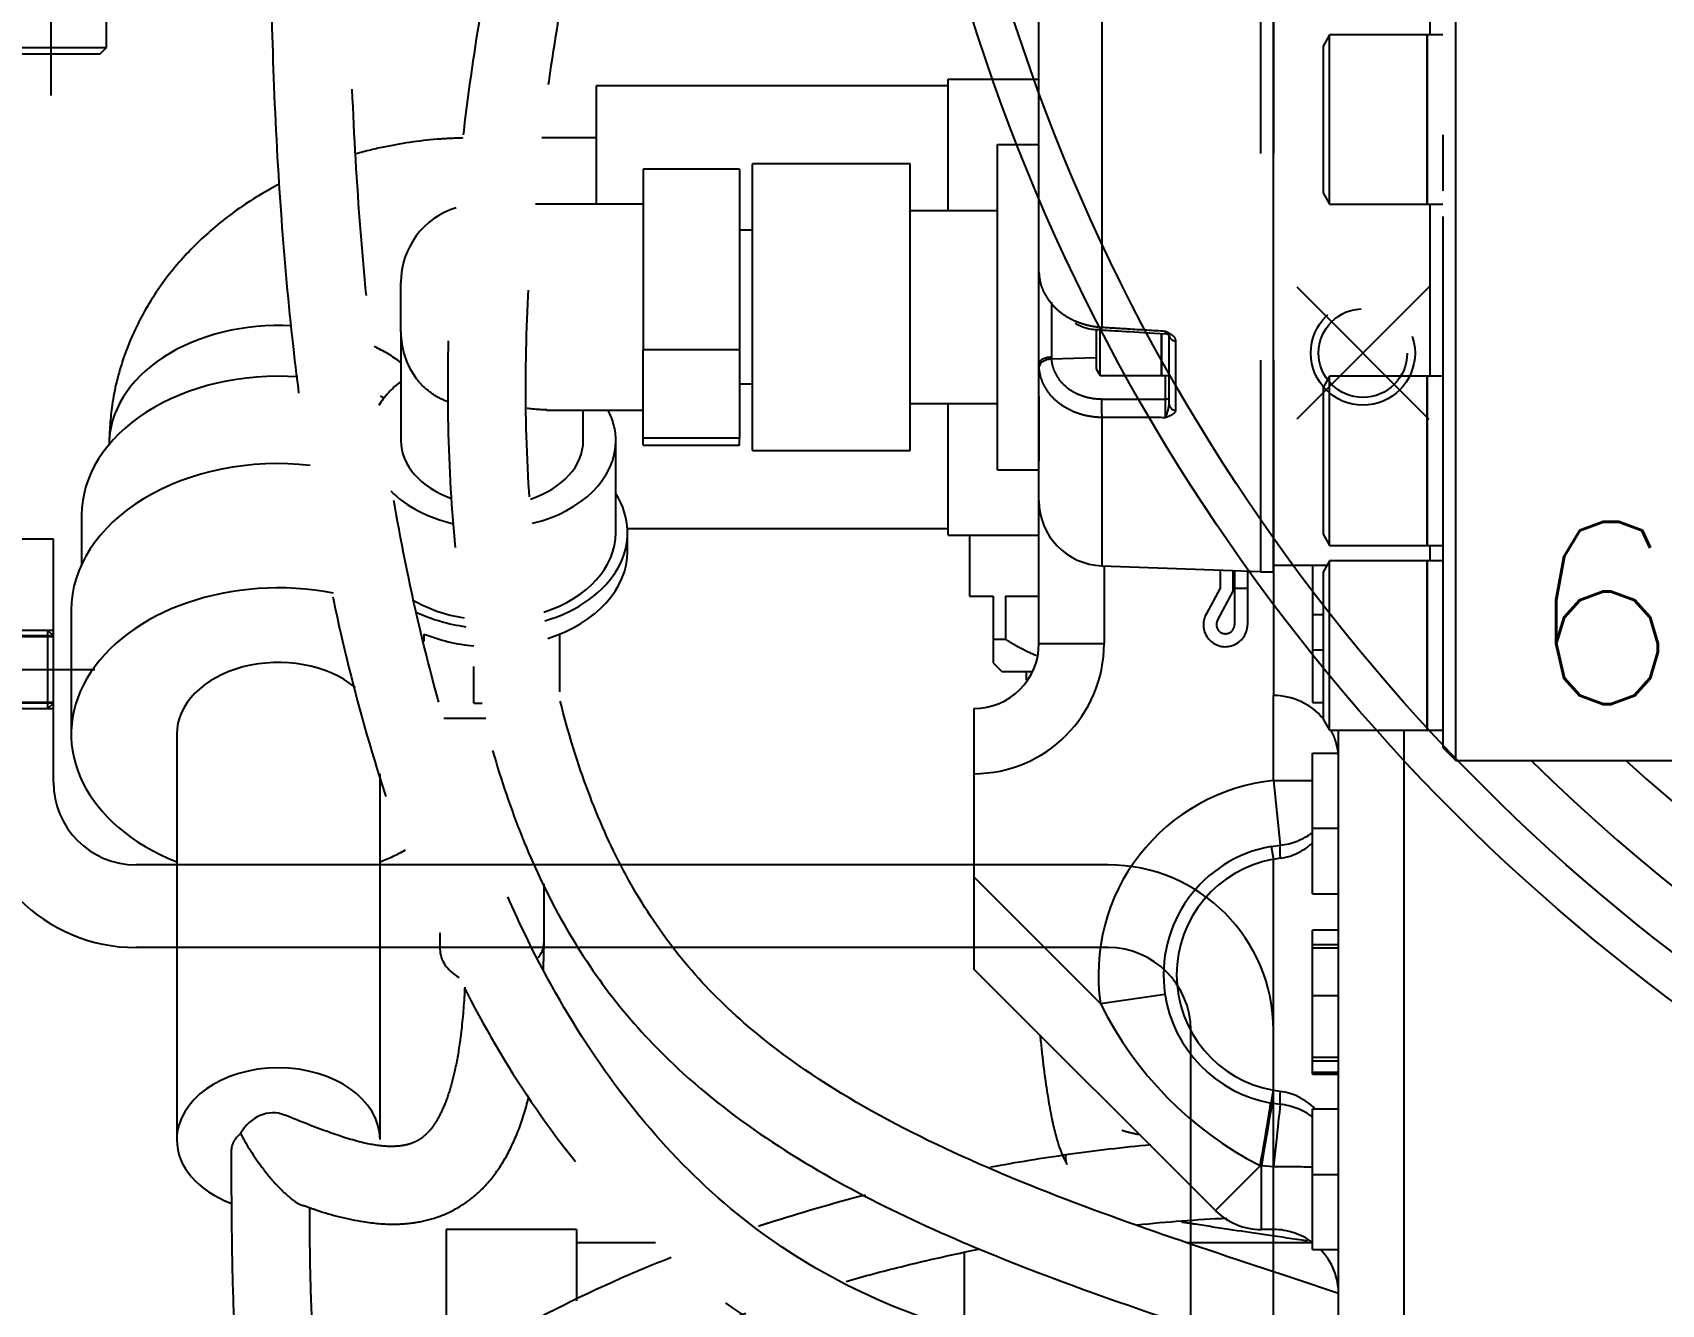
# Model space of a CAD drawing. Extents: x -2384 to 29887, y -2542 to 22350.
# Drawn here: x 4580 to 4705.1, y 2818.8 to 2916.5 of the extents above; entities that cross this region are included whole.
import ezdxf

# ---------------------------------------------------------------- set-up
doc = ezdxf.new("R2010")
doc.units = 0
doc.header["$LTSCALE"] = 63.5
doc.header["$MEASUREMENT"] = 0
for name, pattern in [('CENTER', [2, 1.25, -0.25, 0.25, -0.25]), ('HIDDEN', [0.375, 0.25, -0.125]), ('PHANTOM', [2.5, 1.25, -0.25, 0.25, -0.25, 0.25, -0.25])]:
    doc.linetypes.add(name, pattern=pattern)
doc.layers.get('0').update_dxf_attribs({"linetype": 'CONTINUOUS'})
for name, color, linetype in [('1', 4, 'HIDDEN'), ('2', 2, 'CENTER'), ('3', 3, 'CONTINUOUS'), ('4', 6, 'PHANTOM')]:
    doc.layers.add(name, color=color, linetype=linetype)
doc.styles.get("Standard").update_dxf_attribs({"font": 'romans.shx'})

# ---------------------------------------------------------------- blocks, each defined once
blk = doc.blocks.new('r2000ibSolutionArm-ev')
at = {"layer": '4'}
for p, q in [((-106, 1868), (-106, 2072)), ((-107, 2068.52), (-107, 1871.48)), ((-121, 2057.5), (-121, 1882.5)), ((-120, 2057.5), (-120, 1882.5)), ((-120, 1882.5), (-120, 2057.5)), ((-138, 1905.53), (-138, 1947.8)), ((-133.17, 1946.94), (-133.17, 1901.28)), ((-108, 1944.97), (-108, 1923.72)), ((-115.7, 1923.72), (-116.2, 1922.85)), ((-116.2, 1922.85), (-116.2, 1911.59)), ((-108.2, 1923.72), (-115.7, 1923.72)), ((-115.7, 1910.72), (-115.7, 1923.72)), ((-108.2, 1923.72), (-108.2, 1910.72)), ((-107, 1923.72), (-108.2, 1923.72)), ((-108.2, 1910.72), (-108.2, 1923.72)), ((-144.98, 1920.32), (-138, 1920.32)), ((-144.98, 1910.22), (-144.98, 1920.32)), ((-171.98, 1919.82), (-171.98, 1910.72)), ((-144.98, 1919.82), (-171.98, 1919.82)), ((-171.98, 1915.82), (-176.17, 1915.82)), ((-141.18, 1890.32), (-141.18, 1915.32)), ((-141.18, 1915.32), (-138, 1915.32)), ((-107, 1916.05), (-107, 1911.76)), ((-168.38, 1913.42), (-168.38, 1899.54)), ((-160.98, 1913.42), (-168.38, 1913.42)), ((-160.98, 1913.42), (-160.98, 1899.54)), ((-159.98, 1891.82), (-159.98, 1913.82)), ((-147.88, 1913.82), (-159.98, 1913.82)), ((-147.88, 1891.82), (-147.88, 1913.82)), ((-116.2, 1911.59), (-115.7, 1910.72)), ((-168.38, 1910.72), (-176.65, 1910.72)), ((-115.7, 1910.72), (-108.2, 1910.72)), ((-108.2, 1910.72), (-107, 1910.72)), ((-108, 1910.72), (-108, 1897.51)), ((-141.18, 1910.22), (-147.88, 1910.22)), ((-159.98, 1908.72), (-160.98, 1908.72)), ((-138, 1898.45), (-138, 1908.19)), ((-138, 1905.53), (-137.99, 1905.32)), ((-186.98, 1900.92), (-186.98, 1904.72)), ((-137.05, 1903.21), (-137.05, 1898.98)), ((-186.98, 1900.92), (-186.98, 1892.57)), ((-133.6, 1901.1), (-133.6, 1898.09)), ((-133.3, 1897.57), (-133.3, 1901.1)), ((-128.6, 1897.57), (-128.6, 1900.79)), ((-128.6, 1900.77), (-128.6, 1897.57)), ((-128, 1895.34), (-128, 1900.63)), ((-168.38, 1892.75), (-168.38, 1899.54)), ((-160.98, 1899.54), (-168.38, 1899.54)), ((-160.98, 1899.54), (-160.98, 1892.75)), ((-127.52, 1900.23), (-127.52, 1894.91)), ((-137.99, 1898.23), (-138, 1898.45)), ((-138, 1887.96), (-138, 1898.45)), ((-137.05, 1898.98), (-137.05, 1898.83)), ((-133.6, 1898.93), (-137.05, 1898.83)), ((-133.6, 1898.09), (-133.3, 1897.57)), ((-160.98, 1896.92), (-159.98, 1896.92)), ((-133.3, 1897.57), (-128.6, 1897.57)), ((-128.6, 1897.57), (-128, 1897.57)), ((-128.28, 1895.76), (-128.28, 1897.57)), ((-115.7, 1897.51), (-116.2, 1896.64)), ((-116.2, 1896.64), (-116.2, 1885.38)), ((-108.2, 1897.51), (-115.7, 1897.51)), ((-115.7, 1884.51), (-115.7, 1897.51)), ((-108.2, 1897.51), (-108.2, 1884.51)), ((-107, 1897.51), (-108.2, 1897.51)), ((-108.2, 1884.51), (-108.2, 1897.51)), ((-147.88, 1895.42), (-141.18, 1895.42)), ((-144.98, 1885.32), (-144.98, 1895.42)), ((-138, 1895.95), (-138, 1891.02)), ((-175.81, 1894.92), (-168.38, 1894.92)), ((-172.98, 1892.57), (-172.98, 1894.92)), ((-133.17, 1894.35), (-133.17, 1882.96)), ((-170.48, 1885.5), (-170.48, 1892.57)), ((-160.98, 1892.75), (-168.38, 1892.75)), ((-168.38, 1892.22), (-168.38, 1892.75)), ((-168.38, 1892.22), (-160.98, 1892.22)), ((-160.98, 1892.22), (-160.98, 1892.75)), ((-159.98, 1891.82), (-147.88, 1891.82)), ((-141.18, 1890.32), (-138, 1890.32)), ((-138, 1877), (-138, 1887.96)), ((-211.48, 1886.84), (-211.48, 1883.08)), ((-107, 1887.48), (-107, 1884.51)), ((-169.59, 1885.82), (-144.98, 1885.82)), ((-169.58, 1884.09), (-169.58, 1885.5)), ((-144.98, 1885.32), (-138, 1885.32)), ((-143.33, 1885.32), (-143.33, 1880.62)), ((-116.2, 1885.38), (-115.7, 1884.51)), ((-115.7, 1884.51), (-108.2, 1884.51)), ((-108.2, 1884.51), (-107, 1884.51)), ((-108, 1884.51), (-108, 1883.33)), ((-133.17, 1882.96), (-121, 1882.53)), ((-133, 1882.95), (-133, 1877)), ((-120, 1883), (-115.89, 1883)), ((-117, 1883), (-117, 1879.22)), ((-115.7, 1883.33), (-116.2, 1882.46)), ((-108.2, 1883.33), (-115.7, 1883.33)), ((-115.7, 1870.33), (-115.7, 1883.33)), ((-108.2, 1883.33), (-108.2, 1870.33)), ((-107, 1883.33), (-108.2, 1883.33)), ((-108.2, 1870.33), (-108.2, 1883.33)), ((-124.1, 1882.64), (-124.1, 1881.25)), ((-123.1, 1881), (-123.1, 1882.61)), ((-123, 1882.6), (-123, 1881.21)), ((-122, 1882.57), (-122, 1881.21)), ((-121, 1882.5), (-120, 1882.5)), ((-120, 1882.5), (-120, 1873)), ((-116.2, 1882.46), (-116.2, 1871.19)), ((-143.33, 1880.62), (-141.53, 1880.62)), ((-141.53, 1880.62), (-141.53, 1877.32)), ((-140.57, 1880.62), (-140.57, 1877.32)), ((-140.57, 1880.62), (-138, 1880.62)), ((-124.1, 1881.25), (-125.18, 1879.24)), ((-124.3, 1878.77), (-123.1, 1881)), ((-123, 1881.21), (-123, 1878.44)), ((-122, 1881.21), (-123, 1881.21)), ((-122, 1881.21), (-122, 1878.44)), ((-212.28, 1879.56), (-212.28, 1870.02)), ((-117, 1879.22), (-116.2, 1879.22)), ((-117, 1879.22), (-117, 1876.52)), ((-185.18, 1877.15), (-185.18, 1877.72)), ((-174.78, 1873.29), (-174.78, 1877.72)), ((-141.53, 1877.32), (-141.53, 1875.52)), ((-141.53, 1877.32), (-140.57, 1877.32)), ((-138, 1877), (-133, 1877)), ((-141.53, 1875.52), (-140.83, 1874.82)), ((-117, 1876.52), (-116.2, 1876.52)), ((-117, 1876.52), (-117, 1872.47)), ((-181.38, 1872.42), (-181.38, 1875.22)), ((-138.5, 1874.82), (-140.83, 1874.82)), ((-120, 1866.48), (-120, 1873)), ((-181.38, 1872.42), (-180.74, 1872.42)), ((-143, 1872), (-143, 1867)), ((-117, 1872.47), (-116.2, 1872.47)), ((-183.69, 1871.25), (-180.47, 1871.25)), ((-116.2, 1871.19), (-115.7, 1870.33)), ((-115.7, 1870.33), (-108.2, 1870.33)), ((-115, 1812.04), (-115, 1870.33)), ((-110, 1870.33), (-110, 1806.04)), ((-108.2, 1870.33), (-107, 1870.33)), ((-107, 1871.48), (-107, 1870.33)), ((-107, 1870.33), (-107, 1869)), ((-204.18, 1870.02), (-204.18, 1838.9)), ((-117, 1862.81), (-117, 1868.58)), ((-117, 1868.58), (-115, 1868.58)), ((-107, 1869), (-106, 1868)), ((-106, 1868), (-88, 1868)), ((-188.58, 1838.9), (-188.58, 1866.99)), ((-143, 1867), (-143, 1859.07)), ((-120, 1866.48), (-117, 1866.48)), ((-120, 1866.48), (-119.48, 1861.51)), ((-117, 1862.81), (-115, 1862.81)), ((-117, 1857.77), (-117, 1862.81)), ((-120.17, 1861.41), (-119.48, 1861.51)), ((-120.17, 1861.41), (-120, 1860.42)), ((-119.48, 1860.51), (-120, 1860.42)), ((-120, 1842.7), (-120, 1860.42)), ((-143, 1859.07), (-143, 1852)), ((-143, 1859.07), (-133.28, 1849.35)), ((-175.98, 1853.54), (-175.98, 1858.55)), ((-117, 1857.77), (-115, 1857.77)), ((-183.98, 1854.79), (-183.98, 1853.54)), ((-117, 1853.89), (-117, 1854.98)), ((-115, 1854.98), (-117, 1854.98)), ((-117, 1853.89), (-115, 1853.89)), ((-117, 1853.62), (-117, 1853.89)), ((-117, 1853.62), (-115, 1853.62)), ((-117, 1849.98), (-117, 1853.62)), ((-124.46, 1833.46), (-143, 1852)), ((-133.28, 1849.35), (-128.33, 1850.08)), ((-117, 1849.98), (-115, 1849.98)), ((-117, 1845.24), (-117, 1849.98)), ((-117, 1845.24), (-115, 1845.24)), ((-117, 1844.95), (-117, 1845.24)), ((-117, 1844.95), (-115, 1844.95)), ((-117, 1844.08), (-117, 1844.95)), ((-117, 1843.95), (-117, 1844.08)), ((-117, 1844.08), (-115, 1844.08)), ((-117, 1843.95), (-115, 1843.95)), ((-117, 1843.93), (-117, 1843.95)), ((-117, 1843.93), (-115, 1843.93)), ((-120.17, 1841.71), (-120, 1842.7)), ((-119.48, 1841.61), (-120.17, 1841.71)), ((-120, 1842.7), (-119.48, 1842.61)), ((-117, 1841.27), (-115, 1841.27)), ((-117, 1836.23), (-117, 1841.27)), ((-124.46, 1833.46), (-121.03, 1836.9)), ((-120.93, 1836.88), (-121.03, 1836.9)), ((-120.93, 1832), (-120.93, 1836.88)), ((-120, 1836.82), (-120.93, 1836.88)), ((-120, 1832), (-120, 1836.82)), ((-117, 1836.23), (-115, 1836.23)), ((-117, 1830.47), (-117, 1836.23)), ((-183.5, 1832), (-183.5, 1821.15)), ((-173.5, 1832), (-183.5, 1832)), ((-173.5, 1832), (-173.5, 1826.53)), ((-120, 1832), (-120.93, 1832)), ((-173.5, 1831), (-167.44, 1831)), ((-173.5, 1831), (-173.5, 1826.53)), ((-126.65, 1831), (-117, 1831)), ((-117, 1830.47), (-115, 1830.47)), ((-143.75, 1830.19), (-143.75, 1824.3))]:
    blk.add_line(p, q, dxfattribs=at)
for centre, radius, start, end in [((0, 1970), 138, 227.6574, 338.4457), ((0, 1970), 143, 225.503, 338.4457), ((-180.98, 1904.72), 6, 107.0946, 180), ((-133.46, 1904.56), 3.46, 239.3141, 274.3197), ((-180.98, 1900.92), 6, 180, 216.5012), ((-166.98, 1895.19), 38.7, 358.7367, 0.8417), ((-131.95, 1895.93), 3.99, 336.4373, 351.568), ((-133, 1887.96), 5, 180, 268), ((-123.69, 1878.44), 1.69, 151.711, 0), ((-123.69, 1878.44), 0.693, 151.711, 0), ((-143, 1877), 5, 270, 0), ((-143, 1877), 10, 270, 0), ((-120, 1868), 5, 40.5358, 90), ((-120, 1868), 5, 6.649, 27.7154), ((-118.44, 1851.56), 15, 95.9681, 188.4808), ((-120, 1866.48), 5, 275.9681, 306.8699), ((-118.44, 1851.56), 10, 99.9792, 188.4808), ((-118.44, 1851.56), 9, 99.9792, 260.0208), ((-108.34, 1861.64), 27.8, 206.2382, 242.8437), ((-118.44, 1851.56), 10, 188.4808, 260.0208), ((-120, 1836.64), 5, 53.1301, 84.0319), ((-120.93, 1837), 5, 225, 270), ((-120, 1827), 5, 53.1301, 90), ((-120, 1827), 5, 0, 43.9068)]:
    blk.add_arc(centre, radius, start, end, dxfattribs=at)
for centre, major_axis, ratio, start_param, end_param in [((-196.38, 1892.22), (-13, 0), 0.707107, 4.634184, 6.283185), ((-127.5, 1900.63), (0.5, 0), 0.79972, 3.141593, 4.677482), ((-196.38, 1892.22), (-13, 0), 0.707107, 3.904143, 4.112318), ((-137, 1898.45), (1, 0), 0.528582, 1.623156, 3.141593), ((-136.99, 1898.28), (-0.998, -0.061), 0.557066, 4.730619, 6.25308), ((-196.38, 1886.84), (15.1, 0), 0.707107, 1.471996, 3.141593), ((-179.98, 1892.57), (9.5, 0), 0.707107, 2.399184, 2.726471), ((-196.38, 1886.84), (15.1, 0), 0.707107, 1.003893, 1.024311), ((-133.14, 1895.22), (0.003, 1), 0.064982, 0.982863, 2.623467), ((2045.33, 2030.53), (-3093.06, -90.14), 0.032465, 0.788379, 0.790612), ((-128.3, 1895.92), (0.3, 0), 0.55557, 4.764749, 6.283185), ((-127.5, 1895.34), (0.5, 0), 0.860712, 3.141593, 4.677482), ((-179.98, 1892.57), (9.5, 0), 0.707107, 0, 0.357876), ((-179.98, 1892.57), (-7, 0), 0.707107, 0, 1.111028), ((-179.98, 1892.57), (-7, 0), 0.707107, 2.005424, 3.141593), ((-179.98, 1892.57), (9.5, 0), 0.707107, 5.045553, 6.283185), ((-196.38, 1879.56), (15.9, 0), 0.707107, 1.416701, 3.141593), ((-179.98, 1892.57), (9.5, 0), 0.707107, 3.752864, 4.394247), ((-179.98, 1885.5), (-10.4, 0), 0.707107, 1.970566, 3.560678), ((-179.98, 1885.5), (-9.5, 0), 0.707107, 2.003218, 3.141593), ((-179.98, 1884.09), (-10.4, 0), 0.707107, 1.994675, 3.141593), ((-196.38, 1870.02), (15.9, 0), 0.707107, 1.300689, 4.19965), ((-179.98, 1885.5), (-9.5, 0), 0.707107, 0.873815, 1.342712), ((-179.98, 1885.5), (10.4, 0), 0.707107, 4.12425, 4.517522), ((-179.98, 1884.09), (10.4, 0), 0.707107, 4.18879, 4.577364), ((-196.38, 1870.02), (-7.8, 0), 0.707107, 3.853138, 6.283185), ((-120, 1866.48), (0, 6), 0.833333, 3.245755, 3.785094), ((-196.38, 1870.02), (15.9, 0), 0.707107, 5.225128, 5.372717), ((-119.38, 1860.51), (-0.104, 0.995), 0.103417, 0, 1.559985), ((-179.98, 1853.54), (-4, 0), 0.707107, 0, 0.884739), ((-179, 1854), (-3, 0), 0.707107, 2.587274, 3.141593), ((-196.38, 1838.9), (-7.8, 0), 0.707107, 3.141593, 6.283185), ((-121.13, 1836.8), (-0.9, -4.92), 0.015927, 1.593809, 3.141593), ((-120.93, 1836.77), (-0.83, -4.93), 0.003859, 3.141593, 4.689458), ((-120, 1836.64), (-0.52, -4.97), 0.003736, 3.141593, 4.676667), ((-119.38, 1842.61), (-0.104, -0.995), 0.103417, 4.7232, 6.283185), ((-120, 1836.64), (0, 6), 0.833333, 5.594444, 6.179023), ((-197, 1838), (-1.1, -2.79), 0.885634, 3.141222, 4.563578), ((-197, 1838), (3, 0), 0.707107, 2.434691, 3.134599), ((-196.38, 1838.9), (-7.8, 0), 0.707107, 0, 1.08508), ((-120, 1836.64), (-5, 0), 0.035909, 4.068888, 4.712389)]:
    blk.add_ellipse(centre, major_axis=major_axis, ratio=ratio, start_param=start_param, end_param=end_param, dxfattribs=at)
for points, knots in [([(-139.21, 2005.98), (-139.29, 2003.79), (-139.54, 1999.3), (-140.06, 1993.27), (-140.75, 1987.65), (-141.51, 1982.93), (-142.29, 1979.13), (-143.04, 1976.08), (-143.85, 1973.2), (-144.89, 1970.12), (-146.19, 1966.98), (-147.68, 1964.17), (-149.13, 1962.07), (-150.38, 1960.68), (-151.39, 1959.81), (-152.28, 1959.24), (-153.1, 1958.86), (-153.91, 1958.62), (-154.74, 1958.49), (-155.81, 1958.45), (-157.14, 1958.54), (-158.6, 1958.74), (-160.08, 1958.96), (-161.52, 1959.11), (-162.98, 1959.15), (-164.42, 1959.05), (-165.87, 1958.74), (-167.22, 1958.26), (-168.65, 1957.49), (-169.96, 1956.48), (-171.25, 1955.16), (-172.48, 1953.55), (-173.85, 1951.25), (-175.17, 1948.38), (-176.37, 1945.07), (-177.44, 1941.58), (-178.57, 1937.22), (-179.76, 1931.69), (-181.08, 1924.46), (-182.29, 1915.92), (-183.16, 1906.36), (-183.49, 1896.73), (-183.18, 1887.09), (-182.07, 1877.55), (-180.18, 1869.06), (-177.64, 1861.7), (-174.65, 1855.46), (-170.86, 1849.7), (-165.71, 1844.05), (-159.02, 1838.82), (-150.92, 1834.16), (-140.75, 1829.58), (-128.65, 1825.25), (-119.58, 1822.27), (-115, 1820.76)], [0.0261553, 0.0261553, 0.0261553, 0.0261553, 0.0420938, 0.0583447, 0.0723277, 0.0880263, 0.1006916, 0.110417, 0.1218723, 0.136391, 0.1546533, 0.1761786, 0.1987046, 0.2175443, 0.2342731, 0.2509493, 0.2674527, 0.2836185, 0.2997165, 0.3183865, 0.3402311, 0.3647271, 0.3870482, 0.4058771, 0.4225959, 0.4394317, 0.4539476, 0.4678078, 0.4812034, 0.497186, 0.5097349, 0.5236645, 0.5383061, 0.5564643, 0.5699007, 0.5825531, 0.597344, 0.6145406, 0.6325609, 0.6566543, 0.680234, 0.7033526, 0.7264995, 0.7493516, 0.7717108, 0.7881888, 0.8044513, 0.8206042, 0.8367721, 0.858375, 0.8803377, 0.9027328, 0.9372423, 0.9709616, 0.9709616, 0.9709616, 0.9709616]), ([(-200, 1975), (-199.99, 1973.38), (-199.98, 1970.83), (-199.9, 1967.12), (-199.76, 1964.26), (-199.57, 1962.14), (-199.4, 1960.82), (-199.19, 1959.65), (-198.87, 1958.38), (-198.34, 1957.21), (-197.73, 1956.44), (-197.54, 1956.26), (-197.42, 1955.98), (-197.22, 1954.92), (-197.06, 1952.87), (-196.99, 1950.02), (-196.99, 1946.98), (-197.01, 1943.4), (-197.04, 1938.08), (-197.03, 1930.45), (-196.8, 1920.36), (-196.25, 1910.02), (-195.36, 1900.24), (-194.15, 1890.91), (-192.47, 1881.35), (-190.08, 1871.22), (-186.84, 1861.03), (-182.7, 1851.3), (-177.56, 1842.26), (-171.3, 1834.15), (-163.75, 1827.18), (-154.84, 1821.68), (-145.47, 1818.21), (-136.35, 1815.94), (-127.93, 1814.43), (-121.55, 1813.52), (-118.05, 1813.04), (-117.26, 1812.94)], [0, 0, 0, 0, 0.0182463, 0.0343271, 0.0551202, 0.0723639, 0.0861773, 0.0965373, 0.1159695, 0.1429218, 0.1728351, 0.1992019, 0.2236427, 0.2474277, 0.2716332, 0.2862745, 0.301017, 0.3155904, 0.3301079, 0.3594629, 0.3907666, 0.4232051, 0.4516977, 0.476616, 0.504702, 0.5352939, 0.5658764, 0.5961111, 0.6256328, 0.654537, 0.6834296, 0.7130335, 0.7435808, 0.7684356, 0.7933453, 0.8167458, 0.8235609, 0.8235609, 0.8235609, 0.8235609]), ([(-115.01, 1827.09), (-116.23, 1827.5), (-121.19, 1829.14), (-129.82, 1832), (-140.66, 1836.03), (-150.8, 1840.78), (-158.78, 1846), (-164.52, 1851.44), (-168.41, 1856.68), (-171.49, 1862.53), (-174.12, 1869.64), (-176.07, 1878.01), (-177.2, 1887.51), (-177.5, 1897.13), (-177.13, 1906.74), (-176.21, 1916.23), (-174.97, 1924.65), (-173.66, 1931.59), (-172.51, 1936.75), (-171.45, 1940.69), (-170.43, 1943.91), (-169.31, 1946.82), (-168.01, 1949.46), (-166.72, 1951.28), (-165.65, 1952.26), (-164.88, 1952.71), (-164.19, 1952.97), (-163.49, 1953.11), (-162.69, 1953.15), (-161.72, 1953.11), (-160.42, 1952.96), (-158.77, 1952.71), (-156.95, 1952.5), (-155.19, 1952.44), (-153.55, 1952.58), (-151.97, 1952.91), (-150.45, 1953.44), (-148.89, 1954.24), (-147.35, 1955.33), (-145.76, 1956.8), (-144.03, 1958.83), (-142.33, 1961.42), (-140.8, 1964.38), (-139.59, 1967.22), (-138.68, 1969.74), (-138.18, 1971.32), (-138, 1971.91)], [0.1573421, 0.1573421, 0.1573421, 0.1573421, 0.1654316, 0.1901918, 0.2145357, 0.2380556, 0.2605117, 0.2740799, 0.287567, 0.3013432, 0.3155561, 0.3352022, 0.355487, 0.3760831, 0.396614, 0.417592, 0.4389161, 0.4547787, 0.4694776, 0.482019, 0.4927942, 0.5056577, 0.5230094, 0.5439841, 0.561364, 0.5750926, 0.5887228, 0.603087, 0.6176566, 0.6321213, 0.6502465, 0.6719619, 0.6949935, 0.7150245, 0.7318258, 0.7459556, 0.7603816, 0.7750664, 0.7898384, 0.8047902, 0.8222102, 0.842786, 0.8581078, 0.8714557, 0.8827186, 0.8892085, 0.8892085, 0.8892085, 0.8892085]), ([(-115, 1818.69), (-115.26, 1818.72), (-118.87, 1819.19), (-126.02, 1820.19), (-136.49, 1822.04), (-146.82, 1824.87), (-156.25, 1829.25), (-164.23, 1835.47), (-170.85, 1843.07), (-176.26, 1851.82), (-180.59, 1861.44), (-183.97, 1871.62), (-186.45, 1881.81), (-188.16, 1891.44), (-189.38, 1900.79), (-190.27, 1910.53), (-190.81, 1920.81), (-191.04, 1930.81), (-191.04, 1938.34), (-191.01, 1943.62), (-190.98, 1947.21), (-190.99, 1950.29), (-191.08, 1953.5), (-191.31, 1956.18), (-191.75, 1958.13), (-192.51, 1959.53), (-192.87, 1959.88), (-193.01, 1960.03), (-193.14, 1960.28), (-193.26, 1960.64), (-193.37, 1961.18), (-193.49, 1961.79), (-193.55, 1962.42), (-193.57, 1962.64)], [0.0444796, 0.0444796, 0.0444796, 0.0444796, 0.0474012, 0.084906, 0.1260706, 0.1665117, 0.2049176, 0.2419581, 0.2792051, 0.3175134, 0.3571054, 0.3974281, 0.4378613, 0.4751378, 0.5078951, 0.5451612, 0.5875591, 0.6283484, 0.6666167, 0.6855864, 0.7046847, 0.7241076, 0.7434, 0.7805367, 0.8173224, 0.8555816, 0.8988787, 0.9221368, 0.9425305, 0.9593915, 0.9731362, 0.991841, 1, 1, 1, 1]), ([(-182.23, 1915.81), (-182.82, 1915.79), (-184.72, 1915.71), (-187.56, 1915.31), (-189.69, 1914.8), (-190.44, 1914.59)], [0.0190973, 0.0190973, 0.0190973, 0.0190973, 0.0609938, 0.1620327, 0.2179071, 0.2179071, 0.2179071, 0.2179071]), ([(-196.3, 1912.27), (-197.52, 1911.64), (-199.74, 1910.27), (-202.65, 1907.82), (-205.05, 1905.11), (-206.96, 1902.13), (-208.38, 1898.88), (-209.23, 1895.47), (-209.33, 1893.35), (-209.38, 1892.22)], [0.3707467, 0.3707467, 0.3707467, 0.3707467, 0.4707373, 0.5630023, 0.6532124, 0.7414682, 0.8281756, 0.9220789, 1, 1, 1, 1]), ([(-137.99, 1905.32), (-137.98, 1905.06), (-137.93, 1904.81), (-137.79, 1904.31), (-137.69, 1904.07), (-137.43, 1903.59), (-137.28, 1903.37), (-136.93, 1902.94), (-136.73, 1902.74), (-136.29, 1902.37), (-136.05, 1902.2), (-135.62, 1901.95), (-135.45, 1901.86), (-135.26, 1901.78)], [0, 0, 0, 0, 0.125, 0.125, 0.25, 0.25, 0.375, 0.375, 0.5, 0.5, 0.625, 0.625, 0.7080585, 0.7080585, 0.7080585, 0.7080585]), ([(-135.26, 1901.78), (-135.17, 1901.74), (-135.07, 1901.7), (-134.7, 1901.56), (-134.4, 1901.47), (-133.8, 1901.34), (-133.49, 1901.3), (-133.17, 1901.28)], [0.7080585, 0.7080585, 0.7080585, 0.7080585, 0.75, 0.75, 0.875, 0.875, 1, 1, 1, 1]), ([(-133.17, 1901.28), (-132.51, 1901.24), (-131.84, 1901.2), (-131.18, 1901.16), (-130.22, 1901.1), (-129.25, 1901.04), (-128.29, 1900.98)], [0, 0, 0, 0, 0.408539, 0.408539, 0.408539, 1, 1, 1, 1]), ([(-128.29, 1900.98), (-128.1, 1900.88), (-127.9, 1900.78), (-127.61, 1900.53), (-127.52, 1900.38), (-127.52, 1900.23)], [0, 0, 0, 0, 0.5, 0.5, 1, 1, 1, 1]), ([(-128.12, 1900.71), (-128.12, 1900.71), (-128.13, 1900.72), (-128.16, 1900.74), (-128.19, 1900.77), (-128.24, 1900.86), (-128.26, 1900.92), (-128.29, 1900.98)], [0.4567569, 0.4567569, 0.4567569, 0.4567569, 0.5, 0.5, 0.75, 0.75, 1, 1, 1, 1]), ([(-128.28, 1900.77), (-128.28, 1900.77), (-128.28, 1900.78), (-128.29, 1900.84), (-128.29, 1900.9), (-128.29, 1900.98)], [0.5969645, 0.5969645, 0.5969645, 0.5969645, 0.75, 0.75, 1, 1, 1, 1]), ([(-128, 1900.63), (-128, 1900.66), (-128.02, 1900.67), (-128.07, 1900.69), (-128.09, 1900.7), (-128.12, 1900.71)], [0, 0, 0, 0, 0.25, 0.25, 0.4567569, 0.4567569, 0.4567569, 0.4567569]), ([(-133.17, 1894.35), (-133.49, 1894.35), (-133.79, 1894.38), (-134.39, 1894.48), (-134.69, 1894.55), (-135.26, 1894.75), (-135.53, 1894.86), (-136.04, 1895.14), (-136.29, 1895.3), (-136.73, 1895.66), (-136.93, 1895.85), (-137.28, 1896.27), (-137.43, 1896.5), (-137.69, 1896.97), (-137.79, 1897.21), (-137.93, 1897.71), (-137.98, 1897.97), (-137.99, 1898.23)], [0, 0, 0, 0, 0.125, 0.125, 0.25, 0.25, 0.375, 0.375, 0.5, 0.5, 0.625, 0.625, 0.75, 0.75, 0.875, 0.875, 1, 1, 1, 1]), ([(-137.05, 1898.83), (-137.03, 1898.63), (-137, 1898.42), (-136.88, 1898.03), (-136.8, 1897.83), (-136.6, 1897.46), (-136.48, 1897.28), (-136.2, 1896.95), (-136.04, 1896.8), (-135.68, 1896.52), (-135.49, 1896.39), (-135.08, 1896.17), (-134.86, 1896.08), (-134.41, 1895.93), (-134.18, 1895.87), (-133.69, 1895.79), (-133.44, 1895.77), (-133.19, 1895.77)], [0, 0, 0, 0, 0.125, 0.125, 0.25, 0.25, 0.375, 0.375, 0.5, 0.5, 0.625, 0.625, 0.75, 0.75, 0.875, 0.875, 1, 1, 1, 1]), ([(-183.37, 1895.56), (-183.39, 1895.56), (-183.41, 1895.57), (-183.81, 1895.72), (-184.17, 1895.9), (-184.67, 1896.24), (-184.83, 1896.36), (-185.13, 1896.61), (-185.28, 1896.75), (-185.55, 1897.04), (-185.68, 1897.19), (-185.8, 1897.35), (-185.8, 1897.35), (-185.8, 1897.36)], [0.2443177, 0.2443177, 0.2443177, 0.2443177, 0.25, 0.25, 0.375, 0.375, 0.4375, 0.4375, 0.5, 0.5, 0.5625, 0.5625, 0.562721, 0.562721, 0.562721, 0.562721]), ([(-128.29, 1894.33), (-128.86, 1894.34), (-129.43, 1894.34), (-130, 1894.34), (-131.06, 1894.34), (-132.11, 1894.34), (-133.17, 1894.35)], [0, 0, 0, 0, 0.34927, 0.34927, 0.34927, 1, 1, 1, 1]), ([(-127.52, 1894.91), (-127.52, 1894.79), (-127.61, 1894.67), (-127.9, 1894.48), (-128.1, 1894.4), (-128.29, 1894.33)], [0, 0, 0, 0, 0.5, 0.5, 1, 1, 1, 1]), ([(-138.19, 1876.06), (-138.2, 1876.06), (-138.21, 1876.07), (-138.63, 1876.24), (-139.03, 1876.43), (-139.81, 1876.85), (-140.2, 1877.08), (-140.57, 1877.32)], [0.7475762, 0.7475762, 0.7475762, 0.7475762, 0.75, 0.75, 0.875, 0.875, 1, 1, 1, 1]), ([(-182.08, 1850.61), (-182.09, 1850.26), (-182.17, 1848.82), (-182.4, 1846.51), (-182.81, 1844.21), (-183.27, 1842.47), (-183.78, 1841.17), (-184.32, 1840.16), (-184.83, 1839.5), (-185.27, 1839.09), (-185.68, 1838.82), (-186.11, 1838.62), (-186.86, 1838.4), (-188.11, 1838.34), (-190, 1838.63), (-192.7, 1839.51), (-194.62, 1840.27), (-195.89, 1840.79)], [0.0756446, 0.0756446, 0.0756446, 0.0756446, 0.1007921, 0.1816415, 0.246413, 0.2979192, 0.3505231, 0.3999218, 0.4500493, 0.487632, 0.5232479, 0.5572006, 0.6029065, 0.6688933, 0.7561147, 0.8660878, 1, 1, 1, 1]), ([(-137.92, 1846.91), (-137.91, 1846.86), (-137.83, 1846.04), (-137.57, 1843.69), (-137.09, 1840.65), (-136.57, 1838.61), (-136.09, 1837.4), (-135.79, 1836.89), (-135.91, 1837.08), (-135.94, 1837.56), (-135.94, 1837.7)], [0.1204632, 0.1204632, 0.1204632, 0.1204632, 0.1211898, 0.1353041, 0.1669193, 0.2056816, 0.2355577, 0.2613809, 0.2905512, 0.3017755, 0.3017755, 0.3017755, 0.3017755]), ([(-194.49, 1833.88), (-194.1, 1833.73), (-192.64, 1833.18), (-190.2, 1832.59), (-187.79, 1832.36), (-185.9, 1832.49), (-184.22, 1832.88), (-182.6, 1833.61), (-181.23, 1834.6), (-179.99, 1835.88), (-178.91, 1837.46), (-177.91, 1839.58), (-177.39, 1841.24), (-177.17, 1842.14)], [0, 0, 0, 0, 0.0359947, 0.1574875, 0.2412246, 0.292897, 0.3471962, 0.407929, 0.4620014, 0.5082922, 0.5740775, 0.6439425, 0.7181748, 0.7181748, 0.7181748, 0.7181748]), ([(-199.28, 1839.38), (-198.9, 1838.63), (-198.41, 1837.82), (-197.44, 1836.51), (-197.09, 1836.06), (-196.42, 1835.32), (-196.18, 1835.07), (-195.62, 1834.54), (-195.28, 1834.26), (-194.77, 1833.94), (-194.6, 1833.87), (-194.48, 1833.84)], [0, 0, 0, 0, 0.25, 0.25, 0.375, 0.375, 0.4375, 0.4375, 0.5, 0.5, 0.5437797, 0.5437797, 0.5437797, 0.5437797]), ([(-130.37, 1839.28), (-130.57, 1839.33), (-131.13, 1839.45), (-131.54, 1839.56), (-131.6, 1839.6), (-131.61, 1839.6)], [0.48730142, 0.48730142, 0.48730142, 0.48730142, 0.50051177, 0.52812869, 0.53502256, 0.53502256, 0.53502256, 0.53502256]), ([(-200, 1838.01), (-200, 1835.43), (-199.98, 1831.49), (-199.86, 1826.06), (-199.65, 1822.06), (-199.33, 1818.8), (-198.9, 1816.26), (-198.29, 1814.26), (-197.45, 1812.52), (-196.03, 1810.92), (-194.07, 1810.12), (-192.34, 1810.05), (-190.88, 1810.3), (-189.09, 1810.94), (-186.89, 1812.07), (-184.31, 1813.61), (-181.21, 1815.53), (-177.67, 1817.68), (-172.82, 1820.38), (-167.12, 1823.09), (-162.57, 1824.85), (-160.5, 1825.58)], [0, 0, 0, 0, 0.0398494, 0.0727436, 0.0999983, 0.1226378, 0.1469479, 0.1656918, 0.1817803, 0.2046829, 0.2252265, 0.2371352, 0.2513322, 0.2694337, 0.2914346, 0.3143716, 0.3351305, 0.3623526, 0.3879837, 0.4268066, 0.457522, 0.457522, 0.457522, 0.457522]), ([(-129.42, 1838.49), (-131.55, 1838.3), (-135.69, 1837.81), (-139.76, 1837.14), (-141.73, 1836.78)], [0.32380569, 0.32380569, 0.32380569, 0.32380569, 0.35596085, 0.38672607, 0.38672607, 0.38672607, 0.38672607]), ([(-151.31, 1834.65), (-153.84, 1833.99), (-156.59, 1833.19), (-159.28, 1832.33), (-159.53, 1832.24)], [0.43742445, 0.43742445, 0.43742445, 0.43742445, 0.4785098, 0.48280958, 0.48280958, 0.48280958, 0.48280958]), ([(-166.22, 1829.85), (-167.55, 1829.33), (-172.39, 1827.32), (-178.52, 1824.16), (-184.43, 1820.61), (-187.81, 1818.47), (-190.11, 1817.12), (-191.53, 1816.4), (-192.46, 1816.1), (-192.67, 1816.07), (-192.51, 1816.01), (-192.43, 1815.93), (-192.68, 1816.37), (-193.02, 1817.45), (-193.36, 1819.3), (-193.65, 1822.05), (-193.85, 1825.79), (-193.96, 1829.89), (-193.97, 1832.64), (-193.98, 1833.7)], [0.5216147, 0.5216147, 0.5216147, 0.5216147, 0.5454571, 0.6101875, 0.6452905, 0.6875495, 0.7103983, 0.730077, 0.753088, 0.7697447, 0.7875914, 0.8078227, 0.8266987, 0.8475077, 0.8751268, 0.9017932, 0.9347914, 0.9756175, 0.9963868, 0.9963868, 0.9963868, 0.9963868]), ([(-127.06, 1832.59), (-126.77, 1832.55), (-125.66, 1832.37), (-122.88, 1831.94), (-119.77, 1831.49), (-117.54, 1831.16), (-117.4, 1831.14)], [0.58775075, 0.58775075, 0.58775075, 0.58775075, 0.59653481, 0.61947277, 0.65820163, 0.66092834, 0.66092834, 0.66092834, 0.66092834]), ([(-152.81, 1828.02), (-151.42, 1828.42), (-148.03, 1829.32), (-144.56, 1830.1), (-142.51, 1830.51)], [0.49441994, 0.49441994, 0.49441994, 0.49441994, 0.51394438, 0.54138936, 0.54138936, 0.54138936, 0.54138936])]:
    blk.add_open_spline(points, degree=3, knots=knots, dxfattribs=at)
blk.add_rational_spline([(-133.2, 1901.07), (-133.19, 1901.07), (-133.17, 1901.28)], [0.845170386845, 0.866749932956, 1], degree=2, dxfattribs=at)
for points in [[(-133.2, 1901.07), (-132.38, 1901.02), (-130.72, 1900.92), (-128.25, 1900.77)], [(-175.78, 1894.93), (-176.24, 1894.93), (-176.74, 1894.98), (-177.29, 1895.04)], [(-138.98, 1874.82), (-138.98, 1874.61), (-138.98, 1874.4), (-138.98, 1874.19)], [(-176.03, 1851.93), (-176.02, 1852.58), (-176.01, 1853.27), (-176, 1854)], [(-130.3, 1839.29), (-130.3, 1839.3), (-130.31, 1839.31), (-130.31, 1839.32)], [(-130.46, 1832.36), (-128.18, 1832.6), (-125.89, 1832.77), (-123.58, 1832.88)]]:
    blk.add_open_spline(points, degree=3, dxfattribs=at)
blk = doc.blocks.new('TAPPM8x1-0000eH', base_point=(435.1, 475.15))
at = {"layer": '1'}
for radius in [4, 3.4]:
    blk.add_circle((435.1, 475.15), radius, dxfattribs=at)
at = {"layer": '2'}
for p, q in [((435.1, 482.33), (435.1, 467.98)), ((427.92, 475.15), (442.27, 475.15))]:
    blk.add_line(p, q, dxfattribs=at)
blk = doc.blocks.new('SHCSM5x12-0000sS', base_point=(9838.88, 5598.26))
for p, q in [((9833.88, 5602.01), (9834.38, 5602.51)), ((9834.38, 5594.01), (9834.38, 5602.51)), ((9834.38, 5602.51), (9838.88, 5602.51)), ((9838.88, 5602.51), (9838.88, 5594.01)), ((9833.88, 5594.51), (9833.88, 5602.01)), ((9834.38, 5594.01), (9833.88, 5594.51)), ((9838.88, 5594.01), (9834.38, 5594.01))]:
    blk.add_line(p, q)
at = {"layer": '1'}
for p, q in [((9850.55, 5600.76), (9838.88, 5600.76)), ((9850.88, 5600.43), (9838.88, 5600.43)), ((9850.88, 5600.43), (9850.55, 5600.76)), ((9850.55, 5595.76), (9850.55, 5600.76)), ((9850.88, 5596.09), (9850.88, 5600.43)), ((9850.88, 5596.09), (9838.88, 5596.09)), ((9850.55, 5595.76), (9850.88, 5596.09)), ((9838.88, 5595.76), (9850.55, 5595.76))]:
    blk.add_line(p, q, dxfattribs=at)
at = {"layer": '2'}
blk.add_line((9830.7, 5598.26), (9854.05, 5598.26), dxfattribs=at)
blk = doc.blocks.new('j6dress-ev')
for radius in [150, 147]:
    blk.add_circle((0, 0), radius)
at = {"xscale": -1, "rotation": 270}
blk.add_blockref('SHCSM5x12-0000sS', (-213.82, -42.74), dxfattribs=at)
at = {"rotation": 315.0000000000184}
blk.add_blockref('TAPPM8x1-0000eH', (-113.14, -70.71), dxfattribs=at)
blk.add_blockref('TAPPM8x1-0000eH', (-113.14, -70.71), dxfattribs=at)
at = {"layer": '3'}
blk.add_text('6', height=14, dxfattribs=at).set_placement((-100.7, -97.67))
blk = doc.blocks.new('SHCSM6x14-2500sS', base_point=(3498.96, 938.37))
for p, q in [((3492.96, 942.77), (3493.56, 943.37)), ((3492.96, 933.97), (3492.96, 942.77)), ((3493.56, 933.37), (3493.56, 943.37)), ((3493.56, 943.37), (3498.96, 943.37)), ((3498.96, 943.37), (3498.96, 933.37)), ((3493.56, 933.37), (3492.96, 933.97)), ((3498.96, 933.37), (3493.56, 933.37))]:
    blk.add_line(p, q)
at = {"layer": '1'}
for p, q in [((3512.79, 941.37), (3498.96, 941.37)), ((3513.21, 940.95), (3498.96, 940.95)), ((3513.21, 940.95), (3512.79, 941.37)), ((3512.79, 935.37), (3512.79, 941.37)), ((3513.21, 935.79), (3513.21, 940.95)), ((3513.21, 935.79), (3498.96, 935.79)), ((3498.96, 935.37), (3512.79, 935.37)), ((3512.79, 935.37), (3513.21, 935.79))]:
    blk.add_line(p, q, dxfattribs=at)
at = {"layer": '2'}
blk.add_line((3489.78, 938.37), (3516.38, 938.37), dxfattribs=at)
blk = doc.blocks.new('TAPHM6x6-3500sS', base_point=(2324.11, 668.03))
at = {"layer": '1'}
for p, q in [((2330.46, 671.03), (2324.11, 671.03)), ((2330.46, 670.53), (2324.11, 670.53)), ((2324.11, 665.53), (2330.46, 665.53)), ((2324.11, 665.03), (2330.46, 665.03))]:
    blk.add_line(p, q, dxfattribs=at)
at = {"layer": '2'}
blk.add_line((2320.94, 668.03), (2333.64, 668.03), dxfattribs=at)
blk = doc.blocks.new('A$C4CB74478')
for p, q in [((-93.65, 195), (-100, 195)), ((-93.65, 176.35), (-93.65, 195)), ((-12.7, 170), (-87.3, 170)), ((-12.7, 163.65), (-87.3, 163.65)), ((-6.35, -37.3), (-6.35, 157.3)), ((0, -37.3), (0, 157.3))]:
    blk.add_line(p, q)
for centre, radius, start, end in [((-87.3, 176.35), 12.7, 180, 270), ((-87.3, 176.35), 6.35, 180, 270), ((-12.7, 157.3), 12.7, 0, 90), ((-12.7, 157.3), 6.35, 0, 90)]:
    blk.add_arc(centre, radius, start, end)
for name, p in [('SHCSM6x14-2500sS', (-107.9, 185)), ('TAPHM6x6-3500sS', (-100, 185))]:
    blk.add_blockref(name, p)

msp = doc.modelspace()

# ---------------------------------------------------------------- block references
for name, p in [('j6dress-ev', (4795.28, 2962.55)), ('A$C4CB74478', (4675.28, 2682.55))]:
    msp.add_blockref(name, p)
at = {"layer": '4'}
msp.add_blockref('r2000ibSolutionArm-ev', (4795.28, 992.55), dxfattribs=at)

doc.saveas('drawing.dxf')
